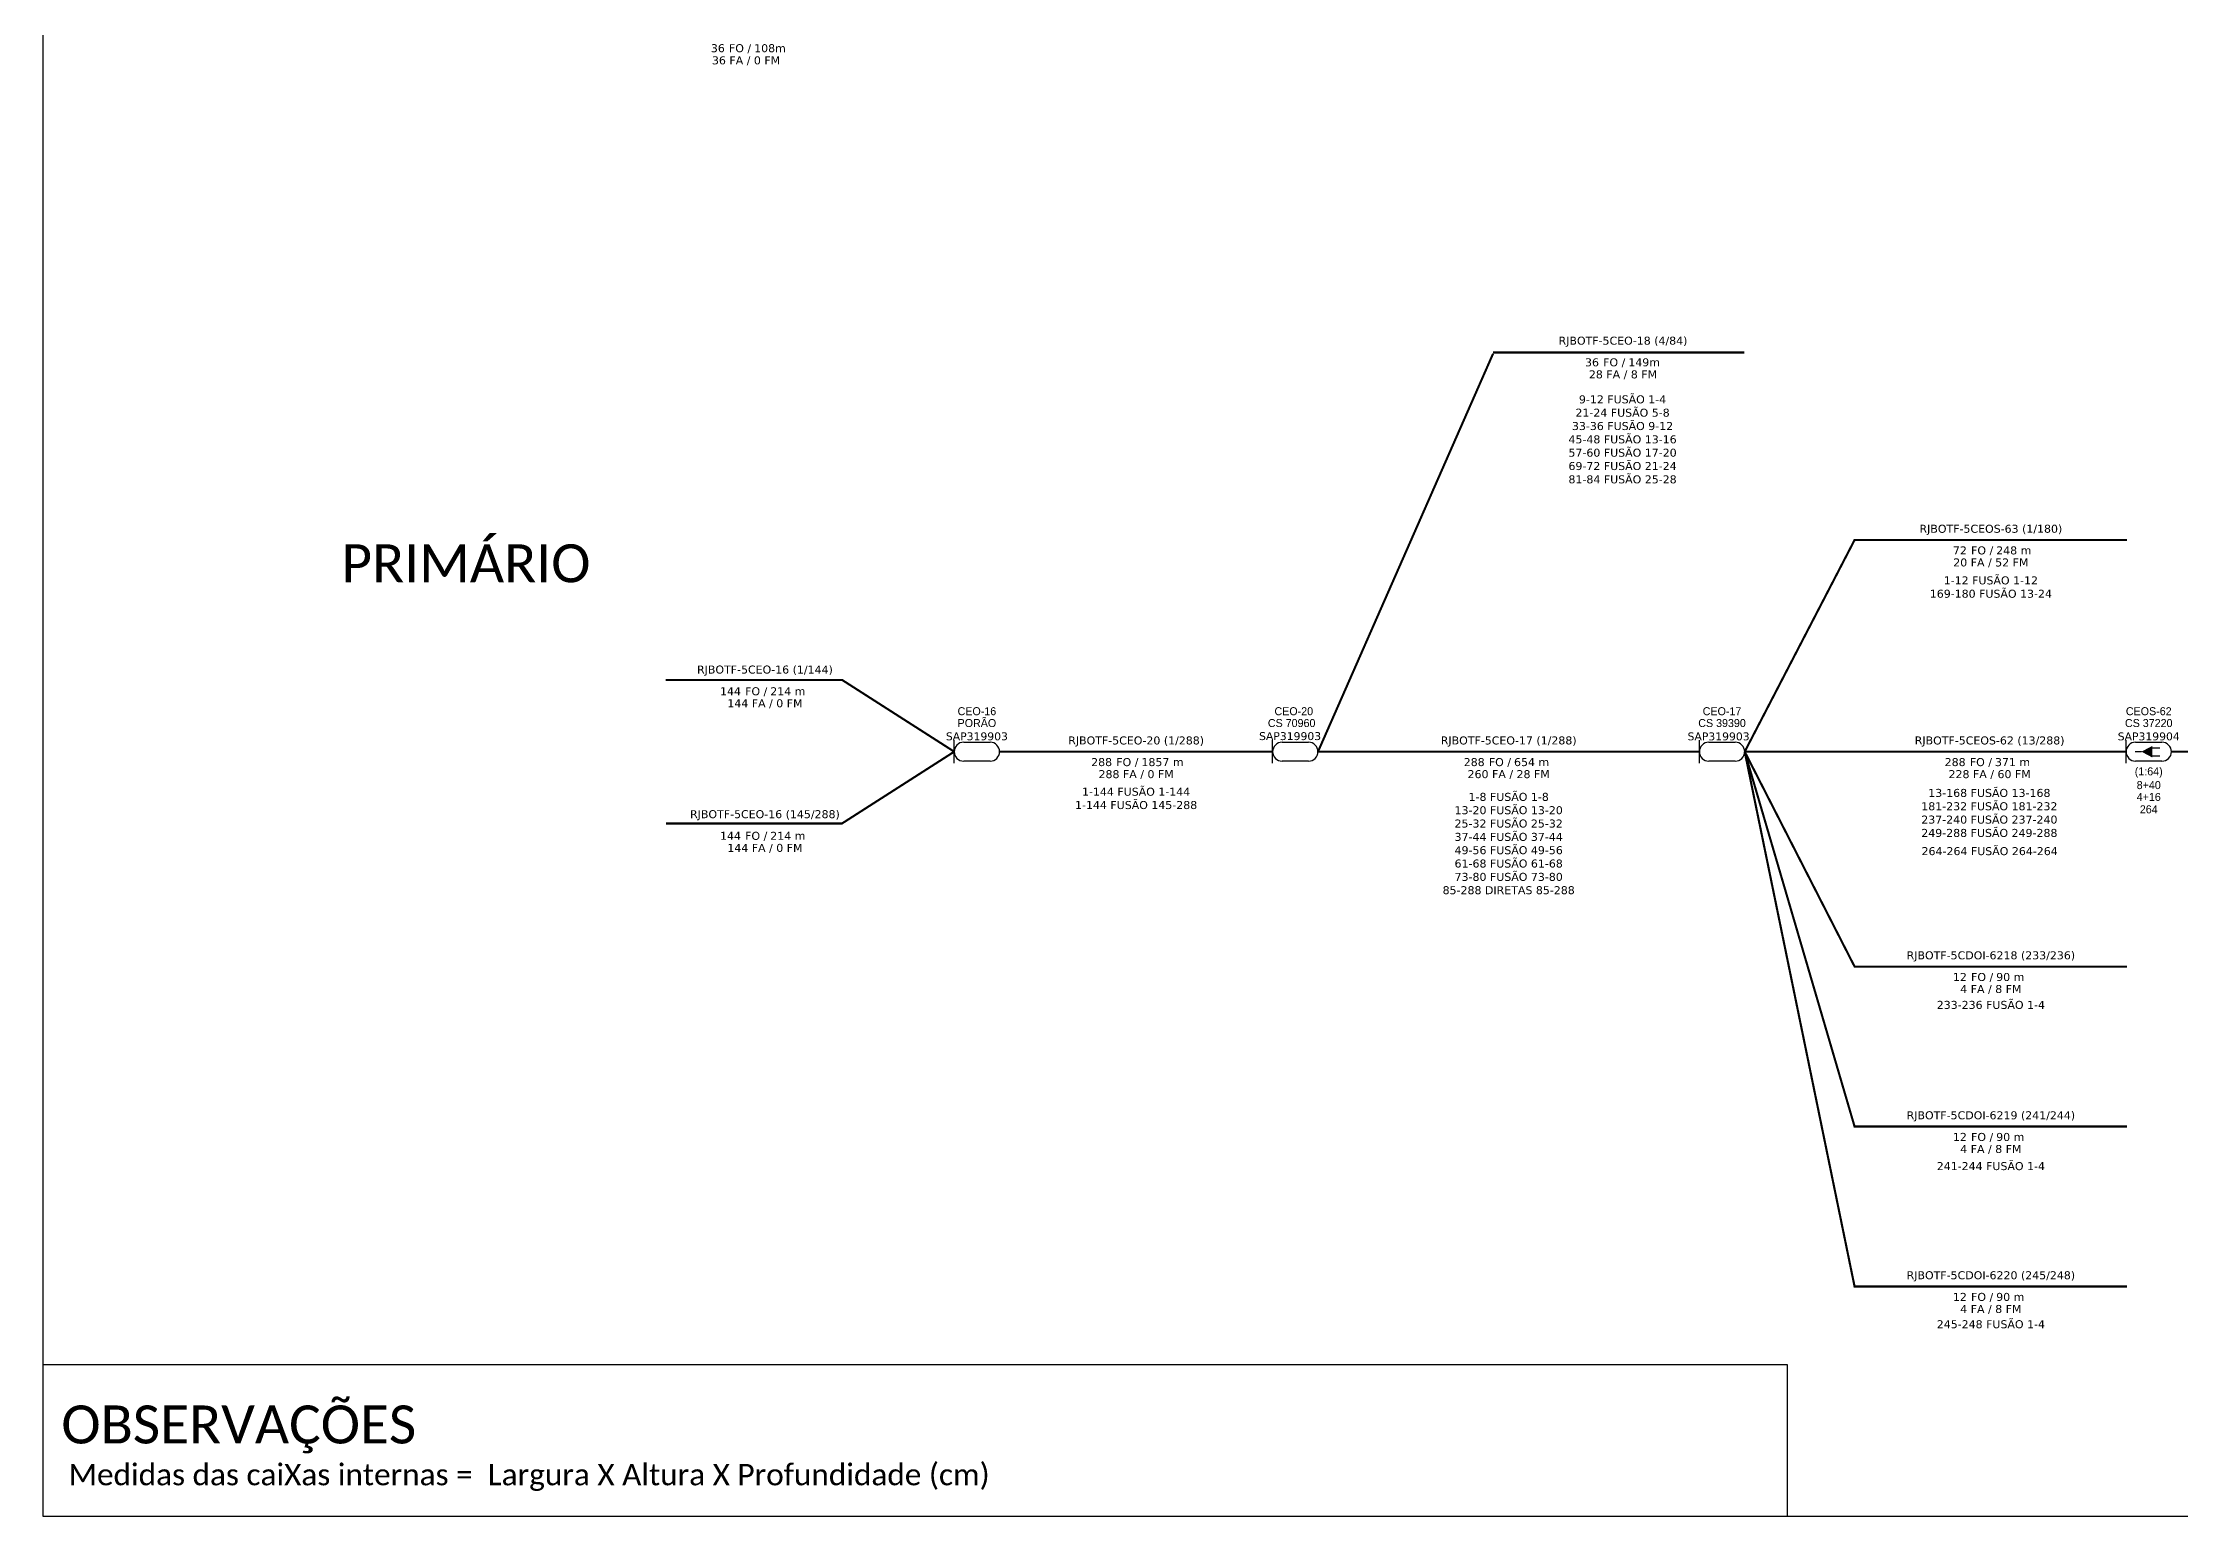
# Model space of a CAD drawing. Extents: x -89 to 1725, y 705 to 1299.
# Drawn here: x -89.3 to 311.4, y 705 to 981.4 of the extents above; entities that cross this region are included whole.
import ezdxf
from ezdxf.enums import TextEntityAlignment as Align

# ---------------------------------------------------------------- set-up
doc = ezdxf.new("R2010")
doc.units = 0
for name, color, linetype in [('CD a instalar', 1, 'Continuous'), ('CDO_INTERIOR', 1, 'Continuous'), ('CEO', 5, 'Continuous'), ('CEOS', 1, 'Continuous')]:
    doc.layers.add(name, color=color, linetype=linetype)
doc.layers.add('Texto_Cabos', color=1, linetype='Continuous', lineweight=20)
doc.styles.add('siredit', font='verdana.ttf')
doc.styles.add('Style-font000', font='font000.shx')
doc.styles.add('WMF-Calibri0', font='calibri.ttf')

msp = doc.modelspace()

# ---------------------------------------------------------------- linework, layer by layer
msp.add_lwpolyline([(-89.32, 705.02), (749.25, 705.02), (749.25, 1299.02), (-89.32, 1299.02), (-89.32, 705.02)])
at = {"color": 7}
msp.add_lwpolyline([(-89.24, 733.5), (237.71, 733.5), (237.71, 705.02)], dxfattribs=at)
at = {"layer": 'CD a instalar', "color": 7, "linetype": 'Continuous', "const_width": 0.4}
for points in [[(229.77, 848.41), (250.37, 888.11), (301.47, 888.11)], [(27.5, 861.87), (60.54, 861.87), (81.57, 848.41)], [(27.55, 834.95), (60.54, 834.95), (81.57, 848.41)], [(149.77, 848.41), (221.27, 848.41)], [(229.77, 848.41), (250.37, 808.11), (301.47, 808.11)], [(229.77, 848.41), (250.37, 778.11), (301.47, 778.11)], [(229.77, 848.41), (250.37, 748.11), (301.47, 748.11)], [(309.77, 848.41), (381.27, 848.41)]]:
    msp.add_lwpolyline(points, dxfattribs=at)
at = {"layer": 'CD a instalar', "color": 5, "linetype": 'Continuous', "const_width": 0.4}
msp.add_lwpolyline([(229.77, 848.41), (301.27, 848.41)], dxfattribs=at)
at = {"layer": 'CDO_INTERIOR', "color": 7, "linetype": 'Continuous', "const_width": 0.4}
for points in [[(182.59, 923.04), (149.77, 848.41)], [(229.73, 923.28), (182.58, 923.28)], [(90.07, 848.41), (141.27, 848.41)]]:
    msp.add_lwpolyline(points, dxfattribs=at)
at = {"layer": 'CEO', "color": 7}
for p, q in [((83.34, 850.18), (88.3, 850.18)), ((143.04, 850.18), (148, 850.18)), ((88.3, 846.64), (83.34, 846.64)), ((148, 846.64), (143.04, 846.64))]:
    msp.add_line(p, q, dxfattribs=at)
at = {"layer": 'CEO', "color": 5}
for p, q in [((223.04, 850.18), (228, 850.18)), ((228, 846.64), (223.04, 846.64))]:
    msp.add_line(p, q, dxfattribs=at)
at = {"layer": 'CEO', "color": 7}
for points in [[(81.57, 846.27), (81.57, 850.54)], [(141.27, 846.27), (141.27, 850.54)]]:
    msp.add_lwpolyline(points, dxfattribs=at)
at = {"layer": 'CEO', "color": 5}
msp.add_lwpolyline([(221.27, 846.27), (221.27, 850.54)], dxfattribs=at)
at = {"layer": 'CEO', "color": 7}
for centre, start, end in [((83.34, 848.41), 90, 270), ((88.3, 848.41), 270, 90), ((143.04, 848.41), 90, 270), ((148, 848.41), 270, 90)]:
    msp.add_arc(centre, 1.77, start, end, dxfattribs=at)
at = {"layer": 'CEO', "color": 5}
for centre, start, end in [((223.04, 848.41), 90, 270), ((228, 848.41), 270, 90)]:
    msp.add_arc(centre, 1.77, start, end, dxfattribs=at)
at = {"layer": 'CEOS', "color": 5}
for p, q in [((303.04, 850.18), (308, 850.18)), ((308, 846.64), (303.04, 846.64))]:
    msp.add_line(p, q, dxfattribs=at)
for points in [[(301.27, 846.27), (301.27, 850.54)], [(304.15, 848.41), (302.95, 848.41)], [(306.11, 849.11), (307.61, 849.11)], [(306.11, 847.64), (307.61, 847.64)]]:
    msp.add_lwpolyline(points, dxfattribs=at)
msp.add_lwpolyline([(304.15, 848.41, 0, 2.18, 0), (306.2, 848.41, 2.18, 2.18, 0)], format="xyseb", dxfattribs=at)
for centre, start, end in [((303.04, 848.41), 90, 270), ((308, 848.41), 270, 90)]:
    msp.add_arc(centre, 1.77, start, end, dxfattribs=at)

# ---------------------------------------------------------------- texts
at = {"color": 7, "style": 'WMF-Calibri0'}
for s, height, p in [('PRIMÁRIO', 7.131, (-33.33, 880.17)), ('OBSERVAÇÕES', 7.1308, (-85.83, 718.67))]:
    msp.add_text(s, height=height, dxfattribs=at).set_placement(p)
at = {"color": 7, "insert": (-84.48, 714.83), "char_height": 4, "width": 658.8434, "attachment_point": 1, "style": 'WMF-Calibri0'}
msp.add_mtext('Medidas das caiXas internas =  Largura X Altura X Profundidade (cm)', dxfattribs=at)
at = {"layer": 'CEO', "color": 7, "linetype": 'Continuous'}
for s, height, style, p in [('CEO-16', 1.499, 'Style-font000', (85.82, 856)), ('PORÃO', 1.499, 'Style-font000', (85.82, 853.78)), ('CS 70960', 1.499, 'Style-font000', (144.83, 853.78)), ('CEO-20', 1.499, 'Style-font000', (145.23, 856)), ('SAP319903', 1.478, 'siredit', (85.82, 851.29)), ('SAP319903 ', 1.478, 'siredit', (144.86, 851.33))]:
    msp.add_text(s, height=height, dxfattribs=dict(at, style=style)).set_placement(p, align=Align.MIDDLE_CENTER)
at = {"layer": 'CEO', "color": 5, "linetype": 'Continuous'}
for s, height, style, p in [('CS 39390', 1.499, 'Style-font000', (225.52, 853.78)), ('CEO-17', 1.499, 'Style-font000', (225.52, 856)), ('SAP319903  ', 1.4783, 'siredit', (225.52, 851.28))]:
    msp.add_text(s, height=height, dxfattribs=dict(at, style=style)).set_placement(p, align=Align.MIDDLE_CENTER)
at = {"layer": 'CEOS', "color": 7, "linetype": 'Continuous'}
for s, height, style, p in [('CS 37220', 1.499, 'Style-font000', (305.52, 853.78)), ('CEOS-62', 1.499, 'Style-font000', (305.52, 856)), ('SAP319904', 1.478, 'siredit', (305.52, 851.28))]:
    msp.add_text(s, height=height, dxfattribs=dict(at, style=style)).set_placement(p, align=Align.MIDDLE_CENTER)
at = {"layer": 'CEOS', "color": 7, "linetype": 'Continuous', "style": 'Style-font000'}
for s, p in [('(1:64)', (305.52, 845.47)), ('8+40', (305.52, 842.89)), ('4+16', (305.52, 840.67))]:
    msp.add_text(s, height=1.499, dxfattribs=at).set_placement(p, align=Align.TOP_CENTER)
at = {"layer": 'CEOS', "color": 1, "linetype": 'Continuous', "style": 'Style-font000'}
msp.add_text('264', height=1.499, dxfattribs=at).set_placement((305.52, 838.35), align=Align.TOP_CENTER)
at = {"layer": 'Texto_Cabos', "color": 7, "style": 'siredit'}
for s, p in [('36', (38.56, 980.34)), ('FO /', (43.49, 980.34)), ('FO /', (207.38, 921.43)), ('FO /', (276.36, 886.16)), ('FO /', (46.52, 859.74)), ('FO /', (116.1, 846.46)), ('FO /', (185.95, 846.46)), ('FO /', (276.13, 846.46)), ('FO /', (46.52, 832.63)), ('FO /', (276.36, 806.16)), ('FO /', (276.36, 776.16)), ('FO /', (276.36, 746.16))]:
    msp.add_text(s, height=1.5, dxfattribs=at).set_placement(p, align=Align.MIDDLE_RIGHT)
msp.add_text('36 FA / 0 FM', height=1.5, dxfattribs=at).set_placement((42.54, 978.06), align=Align.MIDDLE_CENTER)
msp.add_text('108m', height=1.5, dxfattribs=at).set_placement((44.06, 980.34), align=Align.MIDDLE_LEFT)
at = {"layer": 'Texto_Cabos', "color": 7, "linetype": 'Continuous', "style": 'siredit'}
for s, p in [('RJBOTF-5CEO-18 (4/84)', (206.95, 925.49)), ('28 FA / 8 FM', (206.95, 919.17)), ('RJBOTF-5CEOS-63 (1/180)', (275.92, 890.22)), ('20 FA / 52 FM', (275.92, 883.9)), ('RJBOTF-5CEO-16 (1/144)', (46.08, 863.81)), ('144 FA / 0 FM', (46.08, 857.49)), ('RJBOTF-5CEO-20 (1/288)', (115.67, 850.52)), ('RJBOTF-5CEO-17 (1/288)', (185.52, 850.52)), ('RJBOTF-5CEOS-62 (13/288)', (275.69, 850.52)), ('288 FA / 0 FM', (115.67, 844.2)), ('260 FA / 28 FM', (185.52, 844.2)), ('228 FA / 60 FM', (275.69, 844.2)), ('RJBOTF-5CEO-16 (145/288)', (46.08, 836.69)), ('144 FA / 0 FM', (46.08, 830.37)), ('RJBOTF-5CDOI-6218 (233/236)', (275.92, 810.22)), ('4 FA / 8 FM', (275.92, 803.9)), ('RJBOTF-5CDOI-6219 (241/244)', (275.92, 780.22)), ('4 FA / 8 FM', (275.92, 773.9)), ('RJBOTF-5CDOI-6220 (245/248)', (275.92, 750.22)), ('4 FA / 8 FM', (275.92, 743.9))]:
    msp.add_text(s, height=1.5, dxfattribs=at).set_placement(p, align=Align.MIDDLE_CENTER)
for s, p in [('36', (202.45, 921.43)), ('72', (271.42, 886.16)), ('144', (41.58, 859.74)), ('288', (111.17, 846.46)), ('288', (181.02, 846.46)), ('288', (271.19, 846.46)), ('144', (41.58, 832.63)), ('12', (271.42, 806.16)), ('12', (271.42, 776.16)), ('12', (271.42, 746.16))]:
    msp.add_text(s, height=1.5, dxfattribs=at).set_placement(p, align=Align.MIDDLE_RIGHT)
for s, p in [('149m', (207.95, 921.43)), ('248 m', (276.92, 886.16)), ('214 m', (47.08, 859.74)), ('1857 m', (116.67, 846.46)), ('654 m', (186.52, 846.46)), ('371 m', (276.69, 846.46)), ('214 m', (47.08, 832.63)), ('90 m', (276.92, 806.16)), ('90 m', (276.92, 776.16)), ('90 m', (276.92, 746.16))]:
    msp.add_text(s, height=1.5, dxfattribs=at).set_placement(p, align=Align.MIDDLE_LEFT)
at = {"layer": 'Texto_Cabos', "color": 1, "linetype": 'Continuous', "style": 'siredit'}
msp.add_text('264-264 FUSÃO 264-264', height=1.5, dxfattribs=at).set_placement((275.69, 829.76), align=Align.MIDDLE_CENTER)
at = {"layer": 'Texto_Cabos', "color": 7, "char_height": 1.5, "attachment_point": 5, "style": 'siredit'}
for s, insert in [('\\P\\P\\P\\P\\P\\P9-12 FUSÃO 1-4\\P21-24 FUSÃO 5-8\\P33-36 FUSÃO 9-12\\P45-48 FUSÃO 13-16\\P57-60 FUSÃO 17-20\\P69-72 FUSÃO 21-24\\P81-84 FUSÃO 25-28', (206.87, 914.47)), ('1-12 FUSÃO 1-12\\P169-180 FUSÃO 13-24', (275.92, 879.27)), ('1-144 FUSÃO 1-144\\P1-144 FUSÃO 145-288', (115.67, 839.64)), ('13-168 FUSÃO 13-168\\P181-232 FUSÃO 181-232\\P237-240 FUSÃO 237-240\\P249-288 FUSÃO 249-288', (275.64, 836.91)), ('1-8 FUSÃO 1-8\\P13-20 FUSÃO 13-20\\P25-32 FUSÃO 25-32\\P37-44 FUSÃO 37-44\\P49-56 FUSÃO 49-56\\P61-68 FUSÃO 61-68\\P73-80 FUSÃO 73-80\\P85-288 DIRETAS 85-288', (185.52, 831.17)), ('233-236 FUSÃO 1-4', (275.92, 800.91)), ('241-244 FUSÃO 1-4', (275.92, 770.68)), ('245-248 FUSÃO 1-4', (275.92, 741.02))]:
    msp.add_mtext(s, dxfattribs=dict(at, insert=insert))

doc.saveas('drawing.dxf')
